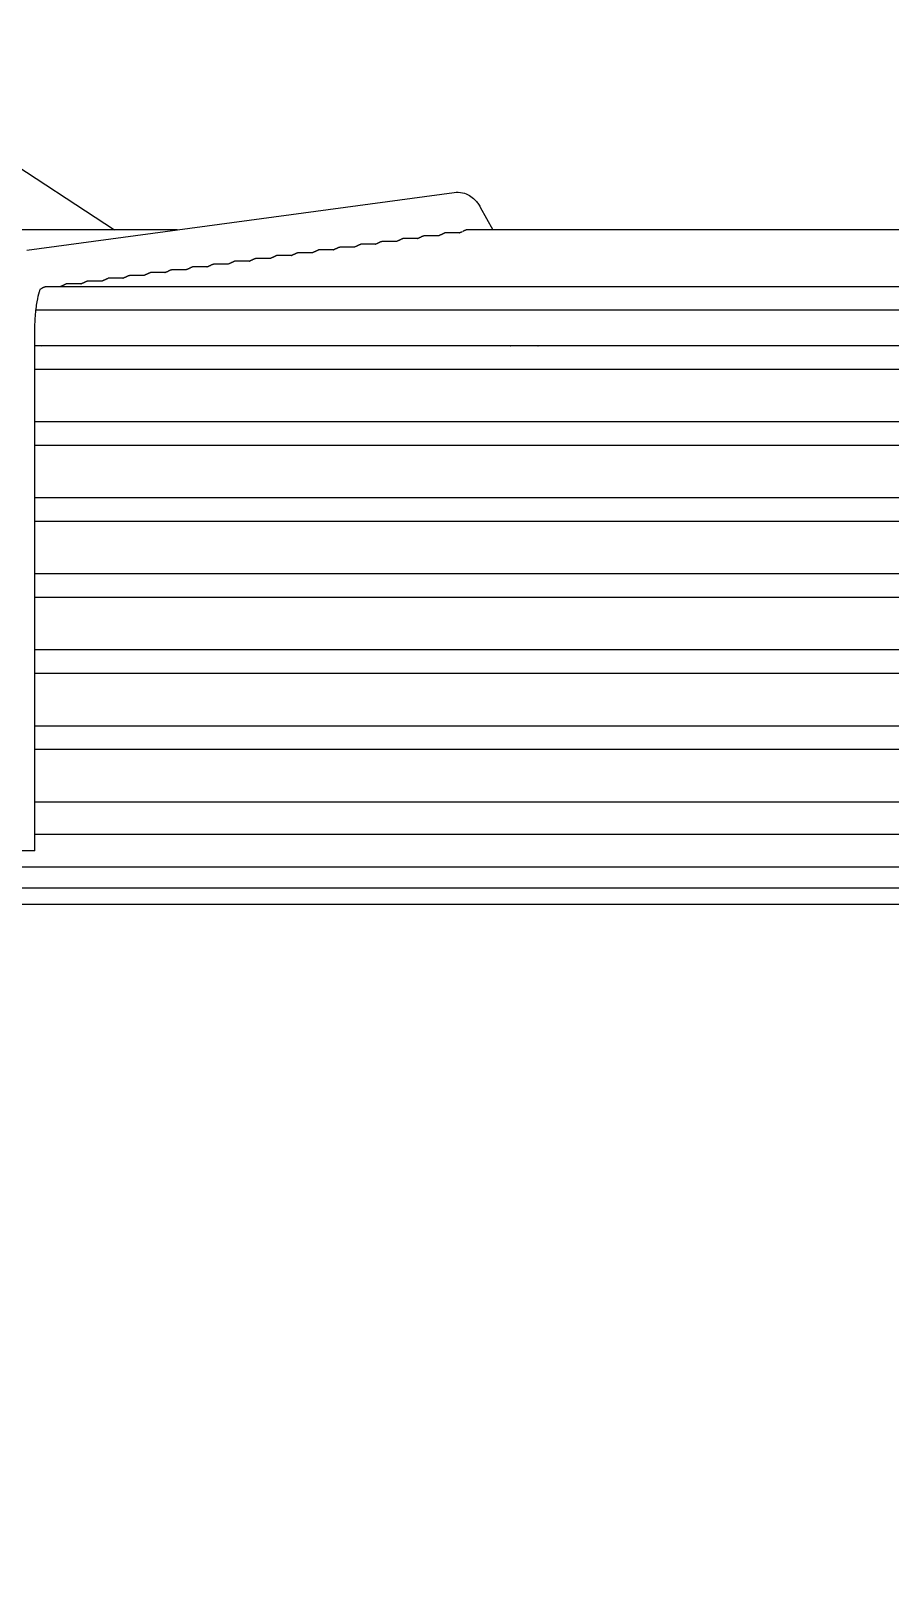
# Model space of a CAD drawing. Header units: millimetres. Extents: x 17046 to 32328, y 18593 to 29476.
# Drawn here: x 17445.99 to 17450.09, y 18980.87 to 18988.22 of the extents above; entities that cross this region are included whole.
import ezdxf

# ---------------------------------------------------------------- set-up
doc = ezdxf.new("R2010")
doc.units = ezdxf.units.MM
doc.header["$LTSCALE"] = 5
doc.layers.add('UNIT', color=6, linetype='Continuous')
doc.styles.add('SUBMITTAL', font='romans.shx', dxfattribs={"width": 0.75})
doc.dimstyles.new('SUBMITTAL', dxfattribs={"dimtxt": 0.09375, "dimasz": 0.09375, "dimexe": 0.03125, "dimexo": 0.0625, "dimgap": 0.0625, "dimtad": 0, "dimdec": 4, "dimzin": 4, "dimdsep": 46, "dimlunit": 4, "dimtxsty": 'SUBMITTAL', "dimcen": 0.09375, "dimclre": 6, "dimadec": 0, "dimazin": 0, "dimtfac": 1, "dimtdec": 0, "dimtofl": 0, "dimtmove": 0, "dimatfit": 3, "dimfxl": 0, "dimfrac": 2, "dimtolj": 1, "dimtzin": 4, "dimarcsym": 0})

msp = doc.modelspace()

# ---------------------------------------------------------------- linework, layer by layer
at = {"layer": 'UNIT'}
for p, q in [((17445.4552, 18987.8889), (17446.3922, 18987.2749)), ((17445.9755, 18987.1783), (17448.0109, 18987.4529)), ((17448.1358, 18987.383), (17448.1958, 18987.2749)), ((17446.6916, 18987.2749), (17445.186, 18987.2749)), ((17447.7351, 18987.2196), (17447.6664, 18987.2196)), ((17447.8353, 18987.2331), (17447.7666, 18987.2331)), ((17447.9355, 18987.2466), (17447.8668, 18987.2466)), ((17448.0354, 18987.2601), (17447.9671, 18987.2601)), ((17452.0715, 18987.2749), (17448.069, 18987.2749)), ((17447.134, 18987.1387), (17447.065, 18987.1387)), ((17447.2342, 18987.1522), (17447.1653, 18987.1522)), ((17447.3344, 18987.1657), (17447.2655, 18987.1657)), ((17447.4346, 18987.1791), (17447.3657, 18987.1791)), ((17447.5348, 18987.1926), (17447.4659, 18987.1926)), ((17447.6349, 18987.2061), (17447.5662, 18987.2061)), ((17446.6331, 18987.0712), (17446.5639, 18987.0712)), ((17446.7333, 18987.0847), (17446.6641, 18987.0847)), ((17446.8335, 18987.0982), (17446.7644, 18987.0982)), ((17446.9337, 18987.1117), (17446.8646, 18987.1117)), ((17447.0338, 18987.1252), (17446.9648, 18987.1252)), ((17454.0777, 18987.0037), (17446.0628, 18987.0037)), ((17446.2324, 18987.0172), (17446.163, 18987.0172)), ((17446.3325, 18987.0307), (17446.2632, 18987.0307)), ((17446.4327, 18987.0442), (17446.3635, 18987.0442)), ((17446.5329, 18987.0577), (17446.4637, 18987.0577)), ((17446.0191, 18986.8935), (17454.1213, 18986.8935)), ((17446.0133, 18984.3163), (17446.0133, 18986.7856)), ((17454.1272, 18986.7218), (17446.0133, 18986.7218)), ((17446.0422, 18986.7232), (17446.0444, 18986.7218)), ((17446.7919, 18986.7232), (17446.7919, 18986.7218)), ((17446.0133, 18986.6115), (17454.1272, 18986.6115)), ((17454.1272, 18986.3596), (17446.0133, 18986.3596)), ((17446.0133, 18986.2493), (17454.1272, 18986.2493)), ((17454.1272, 18985.9974), (17446.0133, 18985.9974)), ((17446.0133, 18985.8871), (17454.1272, 18985.8871)), ((17454.1272, 18985.6352), (17446.0133, 18985.6352)), ((17446.0133, 18985.5249), (17454.1272, 18985.5249)), ((17454.1272, 18985.2729), (17446.0133, 18985.2729)), ((17446.0133, 18985.1627), (17454.1272, 18985.1627)), ((17454.1272, 18984.9107), (17446.0133, 18984.9107)), ((17446.0133, 18984.8005), (17454.1272, 18984.8005)), ((17454.1272, 18984.5485), (17446.0133, 18984.5485)), ((17446.0133, 18984.395), (17454.1272, 18984.395)), ((17446.0133, 18984.3163), (17445.8164, 18984.3163)), ((17445.4443, 18984.2395), (17454.6962, 18984.2395)), ((17433.2002, 18984.1391), (17466.9403, 18984.1391)), ((17466.9403, 18984.0604), (17433.2002, 18984.0604))]:
    msp.add_line(p, q, dxfattribs=at)
for start_param, end_param in [(0.23649, 0.259134), (1.752338, 1.774981)]:
    msp.add_ellipse((17448.3538, 18986.7872), major_axis=(-0.0861, -0.0478), ratio=0.875426, start_param=start_param, end_param=end_param, dxfattribs=at)
for points, knots in [([(17448.0109, 18987.4529), (17448.0242, 18987.4547), (17448.0382, 18987.454), (17448.0639, 18987.4482), (17448.0753, 18987.4432), (17448.0943, 18987.4319), (17448.102, 18987.4256), (17448.1148, 18987.4132), (17448.1199, 18987.407), (17448.1287, 18987.3949), (17448.1324, 18987.389), (17448.1357, 18987.3831), (17448.1357, 18987.383), (17448.1358, 18987.383)], [3.1066861, 3.1066861, 3.1066861, 3.1066861, 3.1999885, 3.1999885, 3.2942363, 3.2942363, 3.388484, 3.388484, 3.4827318, 3.4827318, 3.5769796, 3.5769796, 3.577925, 3.577925, 3.577925, 3.577925]), ([(17447.6349, 18987.2061), (17447.6362, 18987.2066), (17447.6374, 18987.207), (17447.6385, 18987.2075), (17447.6398, 18987.208), (17447.6411, 18987.2085), (17447.6422, 18987.209), (17447.6434, 18987.2095), (17447.6445, 18987.21), (17447.6456, 18987.2105), (17447.6467, 18987.211), (17447.6477, 18987.2115), (17447.6487, 18987.2119), (17447.6497, 18987.2124), (17447.6506, 18987.2128), (17447.6515, 18987.2133), (17447.6524, 18987.2137), (17447.6533, 18987.2141), (17447.6541, 18987.2145), (17447.6549, 18987.2149), (17447.6557, 18987.2153), (17447.6564, 18987.2157), (17447.6571, 18987.216), (17447.6578, 18987.2164), (17447.6585, 18987.2167), (17447.6591, 18987.217), (17447.6597, 18987.2173), (17447.6603, 18987.2175), (17447.6609, 18987.2178), (17447.6614, 18987.218), (17447.6619, 18987.2183), (17447.6624, 18987.2185), (17447.6629, 18987.2187), (17447.6633, 18987.2188), (17447.6638, 18987.219), (17447.6642, 18987.2192), (17447.6645, 18987.2193), (17447.6649, 18987.2194), (17447.6652, 18987.2195), (17447.6655, 18987.2195), (17447.6658, 18987.2196), (17447.6661, 18987.2196), (17447.6663, 18987.2196), (17447.6663, 18987.2196), (17447.6664, 18987.2196), (17447.6664, 18987.2196)], [0.1730327, 0.1730327, 0.1730327, 0.1730327, 0.195122, 0.195122, 0.195122, 0.2195122, 0.2195122, 0.2195122, 0.2439024, 0.2439024, 0.2439024, 0.2682927, 0.2682927, 0.2682927, 0.2926829, 0.2926829, 0.2926829, 0.3170732, 0.3170732, 0.3170732, 0.3414634, 0.3414634, 0.3414634, 0.3658537, 0.3658537, 0.3658537, 0.3902439, 0.3902439, 0.3902439, 0.4146341, 0.4146341, 0.4146341, 0.4390244, 0.4390244, 0.4390244, 0.4634146, 0.4634146, 0.4634146, 0.4878049, 0.4878049, 0.4878049, 0.5121951, 0.5121951, 0.5121951, 0.5157186, 0.5157186, 0.5157186, 0.5157186]), ([(17447.7351, 18987.2196), (17447.7364, 18987.2201), (17447.7376, 18987.2206), (17447.7388, 18987.221), (17447.7401, 18987.2215), (17447.7413, 18987.222), (17447.7425, 18987.2225), (17447.7436, 18987.223), (17447.7448, 18987.2235), (17447.7458, 18987.224), (17447.7469, 18987.2245), (17447.748, 18987.225), (17447.7489, 18987.2254), (17447.7499, 18987.2259), (17447.7509, 18987.2263), (17447.7518, 18987.2268), (17447.7527, 18987.2272), (17447.7535, 18987.2276), (17447.7543, 18987.228), (17447.7551, 18987.2284), (17447.7559, 18987.2288), (17447.7566, 18987.2292), (17447.7573, 18987.2295), (17447.758, 18987.2299), (17447.7587, 18987.2302), (17447.7593, 18987.2305), (17447.76, 18987.2308), (17447.7605, 18987.231), (17447.7611, 18987.2313), (17447.7617, 18987.2315), (17447.7622, 18987.2318), (17447.7627, 18987.232), (17447.7631, 18987.2322), (17447.7636, 18987.2323), (17447.764, 18987.2325), (17447.7644, 18987.2326), (17447.7648, 18987.2328), (17447.7651, 18987.2329), (17447.7655, 18987.233), (17447.7657, 18987.233), (17447.766, 18987.2331), (17447.7663, 18987.2331), (17447.7665, 18987.2331), (17447.7665, 18987.2331), (17447.7666, 18987.2331), (17447.7666, 18987.2331)], [0.17268, 0.17268, 0.17268, 0.17268, 0.195122, 0.195122, 0.195122, 0.2195122, 0.2195122, 0.2195122, 0.2439024, 0.2439024, 0.2439024, 0.2682927, 0.2682927, 0.2682927, 0.2926829, 0.2926829, 0.2926829, 0.3170732, 0.3170732, 0.3170732, 0.3414634, 0.3414634, 0.3414634, 0.3658537, 0.3658537, 0.3658537, 0.3902439, 0.3902439, 0.3902439, 0.4146341, 0.4146341, 0.4146341, 0.4390244, 0.4390244, 0.4390244, 0.4634146, 0.4634146, 0.4634146, 0.4878049, 0.4878049, 0.4878049, 0.5121951, 0.5121951, 0.5121951, 0.515732, 0.515732, 0.515732, 0.515732]), ([(17447.8353, 18987.2331), (17447.8366, 18987.2336), (17447.8378, 18987.2341), (17447.839, 18987.2345), (17447.8403, 18987.235), (17447.8415, 18987.2355), (17447.8427, 18987.236), (17447.8439, 18987.2365), (17447.845, 18987.237), (17447.8461, 18987.2375), (17447.8472, 18987.238), (17447.8482, 18987.2385), (17447.8492, 18987.2389), (17447.8502, 18987.2394), (17447.8511, 18987.2399), (17447.852, 18987.2403), (17447.8529, 18987.2407), (17447.8537, 18987.2411), (17447.8545, 18987.2415), (17447.8554, 18987.2419), (17447.8561, 18987.2423), (17447.8568, 18987.2427), (17447.8576, 18987.243), (17447.8583, 18987.2434), (17447.8589, 18987.2437), (17447.8596, 18987.244), (17447.8602, 18987.2443), (17447.8608, 18987.2445), (17447.8613, 18987.2448), (17447.8619, 18987.245), (17447.8624, 18987.2453), (17447.8629, 18987.2455), (17447.8634, 18987.2457), (17447.8638, 18987.2458), (17447.8642, 18987.246), (17447.8646, 18987.2461), (17447.865, 18987.2463), (17447.8654, 18987.2464), (17447.8657, 18987.2465), (17447.866, 18987.2465), (17447.8663, 18987.2466), (17447.8665, 18987.2466), (17447.8667, 18987.2466), (17447.8668, 18987.2466), (17447.8668, 18987.2466), (17447.8668, 18987.2466)], [0.1723275, 0.1723275, 0.1723275, 0.1723275, 0.195122, 0.195122, 0.195122, 0.2195122, 0.2195122, 0.2195122, 0.2439024, 0.2439024, 0.2439024, 0.2682927, 0.2682927, 0.2682927, 0.2926829, 0.2926829, 0.2926829, 0.3170732, 0.3170732, 0.3170732, 0.3414634, 0.3414634, 0.3414634, 0.3658537, 0.3658537, 0.3658537, 0.3902439, 0.3902439, 0.3902439, 0.4146341, 0.4146341, 0.4146341, 0.4390244, 0.4390244, 0.4390244, 0.4634146, 0.4634146, 0.4634146, 0.4878049, 0.4878049, 0.4878049, 0.5121951, 0.5121951, 0.5121951, 0.5157454, 0.5157454, 0.5157454, 0.5157454]), ([(17447.9355, 18987.2466), (17447.9368, 18987.2471), (17447.938, 18987.2476), (17447.9393, 18987.248), (17447.9405, 18987.2485), (17447.9418, 18987.2491), (17447.9429, 18987.2496), (17447.9441, 18987.2501), (17447.9452, 18987.2505), (17447.9463, 18987.251), (17447.9474, 18987.2515), (17447.9484, 18987.252), (17447.9494, 18987.2524), (17447.9504, 18987.2529), (17447.9513, 18987.2534), (17447.9522, 18987.2538), (17447.9531, 18987.2542), (17447.954, 18987.2546), (17447.9548, 18987.255), (17447.9556, 18987.2554), (17447.9564, 18987.2558), (17447.9571, 18987.2562), (17447.9578, 18987.2565), (17447.9585, 18987.2569), (17447.9591, 18987.2572), (17447.9598, 18987.2575), (17447.9604, 18987.2578), (17447.961, 18987.258), (17447.9616, 18987.2583), (17447.9621, 18987.2585), (17447.9626, 18987.2588), (17447.9631, 18987.259), (17447.9636, 18987.2592), (17447.964, 18987.2593), (17447.9645, 18987.2595), (17447.9649, 18987.2596), (17447.9652, 18987.2598), (17447.9656, 18987.2599), (17447.9659, 18987.26), (17447.9662, 18987.26), (17447.9665, 18987.2601), (17447.9667, 18987.2601), (17447.967, 18987.2601), (17447.967, 18987.2601), (17447.967, 18987.2601), (17447.9671, 18987.2601)], [0.1719755, 0.1719755, 0.1719755, 0.1719755, 0.195122, 0.195122, 0.195122, 0.2195122, 0.2195122, 0.2195122, 0.2439024, 0.2439024, 0.2439024, 0.2682927, 0.2682927, 0.2682927, 0.2926829, 0.2926829, 0.2926829, 0.3170732, 0.3170732, 0.3170732, 0.3414634, 0.3414634, 0.3414634, 0.3658537, 0.3658537, 0.3658537, 0.3902439, 0.3902439, 0.3902439, 0.4146341, 0.4146341, 0.4146341, 0.4390244, 0.4390244, 0.4390244, 0.4634146, 0.4634146, 0.4634146, 0.4878049, 0.4878049, 0.4878049, 0.5121951, 0.5121951, 0.5121951, 0.5157586, 0.5157586, 0.5157586, 0.5157586]), ([(17448.0354, 18987.2601), (17448.0357, 18987.2602), (17448.036, 18987.2603), (17448.0363, 18987.2605), (17448.0378, 18987.261), (17448.0391, 18987.2615), (17448.0404, 18987.262), (17448.0417, 18987.2626), (17448.043, 18987.2631), (17448.0442, 18987.2636), (17448.0454, 18987.2642), (17448.0466, 18987.2647), (17448.0477, 18987.2652)], [0.16559879, 0.16559879, 0.16559879, 0.16559879, 0.17073171, 0.17073171, 0.17073171, 0.19512195, 0.19512195, 0.19512195, 0.2195122, 0.2195122, 0.2195122, 0.24390244, 0.24390244, 0.24390244, 0.24390244]), ([(17448.0508, 18987.2667), (17448.0518, 18987.2672), (17448.0528, 18987.2677), (17448.0537, 18987.2682), (17448.0546, 18987.2686), (17448.0555, 18987.2691), (17448.0563, 18987.2695), (17448.0572, 18987.2699), (17448.058, 18987.2703), (17448.0587, 18987.2707), (17448.0595, 18987.2711), (17448.0602, 18987.2714), (17448.0608, 18987.2717), (17448.0615, 18987.2721), (17448.0621, 18987.2724), (17448.0627, 18987.2727), (17448.0633, 18987.273), (17448.0639, 18987.2732), (17448.0644, 18987.2734), (17448.0649, 18987.2737), (17448.0654, 18987.2739), (17448.0658, 18987.2741), (17448.0663, 18987.2742), (17448.0667, 18987.2744), (17448.0671, 18987.2745), (17448.0674, 18987.2746), (17448.0678, 18987.2747), (17448.0681, 18987.2748), (17448.0684, 18987.2748), (17448.0686, 18987.2749), (17448.0689, 18987.2749), (17448.0689, 18987.2749), (17448.0689, 18987.2749), (17448.069, 18987.2749)], [0.2682927, 0.2682927, 0.2682927, 0.2682927, 0.2926829, 0.2926829, 0.2926829, 0.3170732, 0.3170732, 0.3170732, 0.3414634, 0.3414634, 0.3414634, 0.3658537, 0.3658537, 0.3658537, 0.3902439, 0.3902439, 0.3902439, 0.4146341, 0.4146341, 0.4146341, 0.4390244, 0.4390244, 0.4390244, 0.4634146, 0.4634146, 0.4634146, 0.4878049, 0.4878049, 0.4878049, 0.5121951, 0.5121951, 0.5121951, 0.5152045, 0.5152045, 0.5152045, 0.5152045]), ([(17447.0338, 18987.1252), (17447.035, 18987.1256), (17447.036, 18987.126), (17447.0371, 18987.1264), (17447.0384, 18987.1269), (17447.0396, 18987.1274), (17447.0408, 18987.1279), (17447.042, 18987.1284), (17447.0431, 18987.1289), (17447.0442, 18987.1294), (17447.0453, 18987.1299), (17447.0463, 18987.1304), (17447.0473, 18987.1309), (17447.0483, 18987.1313), (17447.0492, 18987.1318), (17447.0501, 18987.1322), (17447.051, 18987.1327), (17447.0519, 18987.1331), (17447.0527, 18987.1335), (17447.0535, 18987.1339), (17447.0543, 18987.1343), (17447.055, 18987.1346), (17447.0557, 18987.135), (17447.0564, 18987.1353), (17447.0571, 18987.1357), (17447.0577, 18987.136), (17447.0584, 18987.1363), (17447.0589, 18987.1365), (17447.0595, 18987.1368), (17447.0601, 18987.1371), (17447.0606, 18987.1373), (17447.0611, 18987.1375), (17447.0615, 18987.1377), (17447.062, 18987.1379), (17447.0624, 18987.138), (17447.0628, 18987.1382), (17447.0632, 18987.1383), (17447.0635, 18987.1384), (17447.0639, 18987.1385), (17447.0642, 18987.1386), (17447.0645, 18987.1386), (17447.0647, 18987.1387), (17447.0649, 18987.1387), (17447.065, 18987.1387), (17447.065, 18987.1387), (17447.065, 18987.1387)], [0.1751457, 0.1751457, 0.1751457, 0.1751457, 0.195122, 0.195122, 0.195122, 0.2195122, 0.2195122, 0.2195122, 0.2439024, 0.2439024, 0.2439024, 0.2682927, 0.2682927, 0.2682927, 0.2926829, 0.2926829, 0.2926829, 0.3170732, 0.3170732, 0.3170732, 0.3414634, 0.3414634, 0.3414634, 0.3658537, 0.3658537, 0.3658537, 0.3902439, 0.3902439, 0.3902439, 0.4146341, 0.4146341, 0.4146341, 0.4390244, 0.4390244, 0.4390244, 0.4634146, 0.4634146, 0.4634146, 0.4878049, 0.4878049, 0.4878049, 0.5121951, 0.5121951, 0.5121951, 0.5156368, 0.5156368, 0.5156368, 0.5156368]), ([(17447.134, 18987.1387), (17447.1352, 18987.1391), (17447.1363, 18987.1395), (17447.1373, 18987.1399), (17447.1386, 18987.1404), (17447.1399, 18987.1409), (17447.141, 18987.1415), (17447.1422, 18987.142), (17447.1433, 18987.1425), (17447.1444, 18987.1429), (17447.1455, 18987.1434), (17447.1465, 18987.1439), (17447.1475, 18987.1444), (17447.1485, 18987.1449), (17447.1495, 18987.1453), (17447.1504, 18987.1457), (17447.1513, 18987.1462), (17447.1521, 18987.1466), (17447.1529, 18987.147), (17447.1537, 18987.1474), (17447.1545, 18987.1478), (17447.1552, 18987.1481), (17447.156, 18987.1485), (17447.1567, 18987.1488), (17447.1573, 18987.1492), (17447.158, 18987.1495), (17447.1586, 18987.1498), (17447.1592, 18987.15), (17447.1597, 18987.1503), (17447.1603, 18987.1506), (17447.1608, 18987.1508), (17447.1613, 18987.151), (17447.1618, 18987.1512), (17447.1622, 18987.1514), (17447.1626, 18987.1515), (17447.163, 18987.1517), (17447.1634, 18987.1518), (17447.1638, 18987.1519), (17447.1641, 18987.152), (17447.1644, 18987.1521), (17447.1647, 18987.1521), (17447.1649, 18987.1521), (17447.1652, 18987.1522), (17447.1652, 18987.1522), (17447.1652, 18987.1522), (17447.1653, 18987.1522)], [0.1747945, 0.1747945, 0.1747945, 0.1747945, 0.195122, 0.195122, 0.195122, 0.2195122, 0.2195122, 0.2195122, 0.2439024, 0.2439024, 0.2439024, 0.2682927, 0.2682927, 0.2682927, 0.2926829, 0.2926829, 0.2926829, 0.3170732, 0.3170732, 0.3170732, 0.3414634, 0.3414634, 0.3414634, 0.3658537, 0.3658537, 0.3658537, 0.3902439, 0.3902439, 0.3902439, 0.4146341, 0.4146341, 0.4146341, 0.4390244, 0.4390244, 0.4390244, 0.4634146, 0.4634146, 0.4634146, 0.4878049, 0.4878049, 0.4878049, 0.5121951, 0.5121951, 0.5121951, 0.5156505, 0.5156505, 0.5156505, 0.5156505]), ([(17447.2342, 18987.1522), (17447.2354, 18987.1526), (17447.2365, 18987.153), (17447.2376, 18987.1534), (17447.2389, 18987.154), (17447.2401, 18987.1545), (17447.2413, 18987.155), (17447.2425, 18987.1555), (17447.2436, 18987.156), (17447.2447, 18987.1565), (17447.2457, 18987.1569), (17447.2468, 18987.1574), (17447.2478, 18987.1579), (17447.2488, 18987.1584), (17447.2497, 18987.1588), (17447.2506, 18987.1593), (17447.2515, 18987.1597), (17447.2523, 18987.1601), (17447.2532, 18987.1605), (17447.254, 18987.1609), (17447.2547, 18987.1613), (17447.2555, 18987.1616), (17447.2562, 18987.162), (17447.2569, 18987.1623), (17447.2575, 18987.1627), (17447.2582, 18987.163), (17447.2588, 18987.1633), (17447.2594, 18987.1635), (17447.26, 18987.1638), (17447.2605, 18987.1641), (17447.261, 18987.1643), (17447.2615, 18987.1645), (17447.262, 18987.1647), (17447.2624, 18987.1649), (17447.2629, 18987.165), (17447.2633, 18987.1652), (17447.2636, 18987.1653), (17447.264, 18987.1654), (17447.2643, 18987.1655), (17447.2646, 18987.1655), (17447.2649, 18987.1656), (17447.2652, 18987.1656), (17447.2654, 18987.1657), (17447.2654, 18987.1657), (17447.2655, 18987.1657), (17447.2655, 18987.1657)], [0.1744428, 0.1744428, 0.1744428, 0.1744428, 0.195122, 0.195122, 0.195122, 0.2195122, 0.2195122, 0.2195122, 0.2439024, 0.2439024, 0.2439024, 0.2682927, 0.2682927, 0.2682927, 0.2926829, 0.2926829, 0.2926829, 0.3170732, 0.3170732, 0.3170732, 0.3414634, 0.3414634, 0.3414634, 0.3658537, 0.3658537, 0.3658537, 0.3902439, 0.3902439, 0.3902439, 0.4146341, 0.4146341, 0.4146341, 0.4390244, 0.4390244, 0.4390244, 0.4634146, 0.4634146, 0.4634146, 0.4878049, 0.4878049, 0.4878049, 0.5121951, 0.5121951, 0.5121951, 0.5156642, 0.5156642, 0.5156642, 0.5156642]), ([(17447.3344, 18987.1657), (17447.3356, 18987.1661), (17447.3367, 18987.1665), (17447.3378, 18987.167), (17447.3391, 18987.1675), (17447.3403, 18987.168), (17447.3415, 18987.1685), (17447.3427, 18987.169), (17447.3438, 18987.1695), (17447.3449, 18987.17), (17447.346, 18987.1705), (17447.347, 18987.1709), (17447.348, 18987.1714), (17447.349, 18987.1719), (17447.3499, 18987.1723), (17447.3508, 18987.1728), (17447.3517, 18987.1732), (17447.3526, 18987.1736), (17447.3534, 18987.174), (17447.3542, 18987.1744), (17447.355, 18987.1748), (17447.3557, 18987.1752), (17447.3564, 18987.1755), (17447.3571, 18987.1758), (17447.3578, 18987.1762), (17447.3584, 18987.1765), (17447.359, 18987.1768), (17447.3596, 18987.177), (17447.3602, 18987.1773), (17447.3607, 18987.1776), (17447.3612, 18987.1778), (17447.3618, 18987.178), (17447.3622, 18987.1782), (17447.3627, 18987.1784), (17447.3631, 18987.1785), (17447.3635, 18987.1787), (17447.3639, 18987.1788), (17447.3642, 18987.1789), (17447.3646, 18987.179), (17447.3648, 18987.179), (17447.3651, 18987.1791), (17447.3654, 18987.1791), (17447.3656, 18987.1791), (17447.3657, 18987.1791), (17447.3657, 18987.1791), (17447.3657, 18987.1791)], [0.1740907, 0.1740907, 0.1740907, 0.1740907, 0.195122, 0.195122, 0.195122, 0.2195122, 0.2195122, 0.2195122, 0.2439024, 0.2439024, 0.2439024, 0.2682927, 0.2682927, 0.2682927, 0.2926829, 0.2926829, 0.2926829, 0.3170732, 0.3170732, 0.3170732, 0.3414634, 0.3414634, 0.3414634, 0.3658537, 0.3658537, 0.3658537, 0.3902439, 0.3902439, 0.3902439, 0.4146341, 0.4146341, 0.4146341, 0.4390244, 0.4390244, 0.4390244, 0.4634146, 0.4634146, 0.4634146, 0.4878049, 0.4878049, 0.4878049, 0.5121951, 0.5121951, 0.5121951, 0.5156779, 0.5156779, 0.5156779, 0.5156779]), ([(17447.4346, 18987.1791), (17447.4358, 18987.1796), (17447.4369, 18987.18), (17447.4381, 18987.1805), (17447.4393, 18987.181), (17447.4406, 18987.1815), (17447.4418, 18987.182), (17447.4429, 18987.1825), (17447.4441, 18987.183), (17447.4451, 18987.1835), (17447.4462, 18987.184), (17447.4473, 18987.1844), (17447.4482, 18987.1849), (17447.4492, 18987.1854), (17447.4502, 18987.1858), (17447.4511, 18987.1863), (17447.452, 18987.1867), (17447.4528, 18987.1871), (17447.4536, 18987.1875), (17447.4544, 18987.1879), (17447.4552, 18987.1883), (17447.4559, 18987.1887), (17447.4567, 18987.189), (17447.4573, 18987.1893), (17447.458, 18987.1897), (17447.4587, 18987.19), (17447.4593, 18987.1903), (17447.4598, 18987.1905), (17447.4604, 18987.1908), (17447.461, 18987.1911), (17447.4615, 18987.1913), (17447.462, 18987.1915), (17447.4625, 18987.1917), (17447.4629, 18987.1919), (17447.4633, 18987.192), (17447.4637, 18987.1922), (17447.4641, 18987.1923), (17447.4644, 18987.1924), (17447.4648, 18987.1925), (17447.4651, 18987.1925), (17447.4654, 18987.1926), (17447.4656, 18987.1926), (17447.4658, 18987.1926), (17447.4659, 18987.1926), (17447.4659, 18987.1926), (17447.4659, 18987.1926)], [0.1737382, 0.1737382, 0.1737382, 0.1737382, 0.195122, 0.195122, 0.195122, 0.2195122, 0.2195122, 0.2195122, 0.2439024, 0.2439024, 0.2439024, 0.2682927, 0.2682927, 0.2682927, 0.2926829, 0.2926829, 0.2926829, 0.3170732, 0.3170732, 0.3170732, 0.3414634, 0.3414634, 0.3414634, 0.3658537, 0.3658537, 0.3658537, 0.3902439, 0.3902439, 0.3902439, 0.4146341, 0.4146341, 0.4146341, 0.4390244, 0.4390244, 0.4390244, 0.4634146, 0.4634146, 0.4634146, 0.4878049, 0.4878049, 0.4878049, 0.5121951, 0.5121951, 0.5121951, 0.5156915, 0.5156915, 0.5156915, 0.5156915]), ([(17447.5348, 18987.1926), (17447.536, 18987.1931), (17447.5372, 18987.1935), (17447.5383, 18987.194), (17447.5396, 18987.1945), (17447.5408, 18987.195), (17447.542, 18987.1955), (17447.5432, 18987.196), (17447.5443, 18987.1965), (17447.5454, 18987.197), (17447.5465, 18987.1975), (17447.5475, 18987.198), (17447.5485, 18987.1984), (17447.5495, 18987.1989), (17447.5504, 18987.1993), (17447.5513, 18987.1998), (17447.5522, 18987.2002), (17447.553, 18987.2006), (17447.5538, 18987.201), (17447.5547, 18987.2014), (17447.5554, 18987.2018), (17447.5562, 18987.2022), (17447.5569, 18987.2025), (17447.5576, 18987.2028), (17447.5582, 18987.2032), (17447.5589, 18987.2035), (17447.5595, 18987.2038), (17447.5601, 18987.204), (17447.5607, 18987.2043), (17447.5612, 18987.2045), (17447.5617, 18987.2048), (17447.5622, 18987.205), (17447.5627, 18987.2052), (17447.5631, 18987.2053), (17447.5635, 18987.2055), (17447.5639, 18987.2057), (17447.5643, 18987.2058), (17447.5647, 18987.2059), (17447.565, 18987.206), (17447.5653, 18987.206), (17447.5656, 18987.2061), (17447.5658, 18987.2061), (17447.5661, 18987.2061), (17447.5661, 18987.2061), (17447.5661, 18987.2061), (17447.5662, 18987.2061)], [0.1733855, 0.1733855, 0.1733855, 0.1733855, 0.195122, 0.195122, 0.195122, 0.2195122, 0.2195122, 0.2195122, 0.2439024, 0.2439024, 0.2439024, 0.2682927, 0.2682927, 0.2682927, 0.2926829, 0.2926829, 0.2926829, 0.3170732, 0.3170732, 0.3170732, 0.3414634, 0.3414634, 0.3414634, 0.3658537, 0.3658537, 0.3658537, 0.3902439, 0.3902439, 0.3902439, 0.4146341, 0.4146341, 0.4146341, 0.4390244, 0.4390244, 0.4390244, 0.4634146, 0.4634146, 0.4634146, 0.4878049, 0.4878049, 0.4878049, 0.5121951, 0.5121951, 0.5121951, 0.5157051, 0.5157051, 0.5157051, 0.5157051]), ([(17446.5329, 18987.0577), (17446.5339, 18987.0581), (17446.5349, 18987.0585), (17446.5359, 18987.0588), (17446.5372, 18987.0594), (17446.5384, 18987.0599), (17446.5396, 18987.0604), (17446.5408, 18987.0609), (17446.5419, 18987.0614), (17446.543, 18987.0619), (17446.5441, 18987.0624), (17446.5451, 18987.0629), (17446.5461, 18987.0633), (17446.5471, 18987.0638), (17446.5481, 18987.0643), (17446.549, 18987.0647), (17446.5499, 18987.0652), (17446.5507, 18987.0656), (17446.5515, 18987.066), (17446.5523, 18987.0664), (17446.5531, 18987.0668), (17446.5538, 18987.0671), (17446.5546, 18987.0675), (17446.5553, 18987.0678), (17446.5559, 18987.0682), (17446.5566, 18987.0685), (17446.5572, 18987.0688), (17446.5578, 18987.069), (17446.5584, 18987.0693), (17446.5589, 18987.0696), (17446.5594, 18987.0698), (17446.5599, 18987.07), (17446.5604, 18987.0702), (17446.5608, 18987.0704), (17446.5613, 18987.0706), (17446.5617, 18987.0707), (17446.5621, 18987.0708), (17446.5624, 18987.0709), (17446.5628, 18987.071), (17446.563, 18987.0711), (17446.5633, 18987.0711), (17446.5636, 18987.0712), (17446.5638, 18987.0712), (17446.5639, 18987.0712), (17446.5639, 18987.0712), (17446.5639, 18987.0712)], [0.1768915, 0.1768915, 0.1768915, 0.1768915, 0.195122, 0.195122, 0.195122, 0.2195122, 0.2195122, 0.2195122, 0.2439024, 0.2439024, 0.2439024, 0.2682927, 0.2682927, 0.2682927, 0.2926829, 0.2926829, 0.2926829, 0.3170732, 0.3170732, 0.3170732, 0.3414634, 0.3414634, 0.3414634, 0.3658537, 0.3658537, 0.3658537, 0.3902439, 0.3902439, 0.3902439, 0.4146341, 0.4146341, 0.4146341, 0.4390244, 0.4390244, 0.4390244, 0.4634146, 0.4634146, 0.4634146, 0.4878049, 0.4878049, 0.4878049, 0.5121951, 0.5121951, 0.5121951, 0.515568, 0.515568, 0.515568, 0.515568]), ([(17446.6331, 18987.0712), (17446.6341, 18987.0716), (17446.6352, 18987.072), (17446.6361, 18987.0724), (17446.6374, 18987.0729), (17446.6387, 18987.0734), (17446.6398, 18987.0739), (17446.641, 18987.0744), (17446.6422, 18987.0749), (17446.6432, 18987.0754), (17446.6443, 18987.0759), (17446.6454, 18987.0764), (17446.6464, 18987.0768), (17446.6473, 18987.0773), (17446.6483, 18987.0778), (17446.6492, 18987.0782), (17446.6501, 18987.0787), (17446.6509, 18987.0791), (17446.6518, 18987.0795), (17446.6526, 18987.0799), (17446.6533, 18987.0803), (17446.6541, 18987.0806), (17446.6548, 18987.081), (17446.6555, 18987.0813), (17446.6562, 18987.0817), (17446.6568, 18987.082), (17446.6574, 18987.0823), (17446.658, 18987.0825), (17446.6586, 18987.0828), (17446.6591, 18987.0831), (17446.6597, 18987.0833), (17446.6602, 18987.0835), (17446.6606, 18987.0837), (17446.6611, 18987.0839), (17446.6615, 18987.084), (17446.6619, 18987.0842), (17446.6623, 18987.0843), (17446.6626, 18987.0844), (17446.663, 18987.0845), (17446.6633, 18987.0846), (17446.6636, 18987.0846), (17446.6638, 18987.0847), (17446.6641, 18987.0847), (17446.6641, 18987.0847), (17446.6641, 18987.0847), (17446.6641, 18987.0847)], [0.1765439, 0.1765439, 0.1765439, 0.1765439, 0.195122, 0.195122, 0.195122, 0.2195122, 0.2195122, 0.2195122, 0.2439024, 0.2439024, 0.2439024, 0.2682927, 0.2682927, 0.2682927, 0.2926829, 0.2926829, 0.2926829, 0.3170732, 0.3170732, 0.3170732, 0.3414634, 0.3414634, 0.3414634, 0.3658537, 0.3658537, 0.3658537, 0.3902439, 0.3902439, 0.3902439, 0.4146341, 0.4146341, 0.4146341, 0.4390244, 0.4390244, 0.4390244, 0.4634146, 0.4634146, 0.4634146, 0.4878049, 0.4878049, 0.4878049, 0.5121951, 0.5121951, 0.5121951, 0.5155818, 0.5155818, 0.5155818, 0.5155818]), ([(17446.7333, 18987.0847), (17446.7343, 18987.0851), (17446.7354, 18987.0855), (17446.7364, 18987.0859), (17446.7377, 18987.0864), (17446.7389, 18987.0869), (17446.7401, 18987.0874), (17446.7413, 18987.0879), (17446.7424, 18987.0884), (17446.7435, 18987.0889), (17446.7446, 18987.0894), (17446.7456, 18987.0899), (17446.7466, 18987.0904), (17446.7476, 18987.0908), (17446.7485, 18987.0913), (17446.7494, 18987.0917), (17446.7503, 18987.0922), (17446.7512, 18987.0926), (17446.752, 18987.093), (17446.7528, 18987.0934), (17446.7536, 18987.0938), (17446.7543, 18987.0941), (17446.755, 18987.0945), (17446.7557, 18987.0948), (17446.7564, 18987.0952), (17446.7571, 18987.0955), (17446.7577, 18987.0958), (17446.7582, 18987.096), (17446.7588, 18987.0963), (17446.7594, 18987.0966), (17446.7599, 18987.0968), (17446.7604, 18987.097), (17446.7609, 18987.0972), (17446.7613, 18987.0974), (17446.7617, 18987.0975), (17446.7621, 18987.0977), (17446.7625, 18987.0978), (17446.7629, 18987.0979), (17446.7632, 18987.098), (17446.7635, 18987.0981), (17446.7638, 18987.0981), (17446.7641, 18987.0982), (17446.7643, 18987.0982), (17446.7643, 18987.0982), (17446.7643, 18987.0982), (17446.7644, 18987.0982)], [0.1761954, 0.1761954, 0.1761954, 0.1761954, 0.195122, 0.195122, 0.195122, 0.2195122, 0.2195122, 0.2195122, 0.2439024, 0.2439024, 0.2439024, 0.2682927, 0.2682927, 0.2682927, 0.2926829, 0.2926829, 0.2926829, 0.3170732, 0.3170732, 0.3170732, 0.3414634, 0.3414634, 0.3414634, 0.3658537, 0.3658537, 0.3658537, 0.3902439, 0.3902439, 0.3902439, 0.4146341, 0.4146341, 0.4146341, 0.4390244, 0.4390244, 0.4390244, 0.4634146, 0.4634146, 0.4634146, 0.4878049, 0.4878049, 0.4878049, 0.5121951, 0.5121951, 0.5121951, 0.5155955, 0.5155955, 0.5155955, 0.5155955]), ([(17446.8335, 18987.0982), (17446.8345, 18987.0986), (17446.8356, 18987.099), (17446.8366, 18987.0994), (17446.8379, 18987.0999), (17446.8391, 18987.1004), (17446.8403, 18987.1009), (17446.8415, 18987.1014), (17446.8426, 18987.1019), (17446.8437, 18987.1024), (17446.8448, 18987.1029), (17446.8458, 18987.1034), (17446.8468, 18987.1039), (17446.8478, 18987.1043), (17446.8488, 18987.1048), (17446.8497, 18987.1052), (17446.8506, 18987.1057), (17446.8514, 18987.1061), (17446.8522, 18987.1065), (17446.853, 18987.1069), (17446.8538, 18987.1073), (17446.8545, 18987.1076), (17446.8553, 18987.108), (17446.856, 18987.1083), (17446.8566, 18987.1087), (17446.8573, 18987.109), (17446.8579, 18987.1093), (17446.8585, 18987.1095), (17446.8591, 18987.1098), (17446.8596, 18987.1101), (17446.8601, 18987.1103), (17446.8606, 18987.1105), (17446.8611, 18987.1107), (17446.8615, 18987.1109), (17446.862, 18987.111), (17446.8624, 18987.1112), (17446.8627, 18987.1113), (17446.8631, 18987.1114), (17446.8634, 18987.1115), (17446.8637, 18987.1116), (17446.864, 18987.1116), (17446.8643, 18987.1117), (17446.8645, 18987.1117), (17446.8645, 18987.1117), (17446.8646, 18987.1117), (17446.8646, 18987.1117)], [0.1758462, 0.1758462, 0.1758462, 0.1758462, 0.195122, 0.195122, 0.195122, 0.2195122, 0.2195122, 0.2195122, 0.2439024, 0.2439024, 0.2439024, 0.2682927, 0.2682927, 0.2682927, 0.2926829, 0.2926829, 0.2926829, 0.3170732, 0.3170732, 0.3170732, 0.3414634, 0.3414634, 0.3414634, 0.3658537, 0.3658537, 0.3658537, 0.3902439, 0.3902439, 0.3902439, 0.4146341, 0.4146341, 0.4146341, 0.4390244, 0.4390244, 0.4390244, 0.4634146, 0.4634146, 0.4634146, 0.4878049, 0.4878049, 0.4878049, 0.5121951, 0.5121951, 0.5121951, 0.5156093, 0.5156093, 0.5156093, 0.5156093]), ([(17446.9337, 18987.1117), (17446.9348, 18987.1121), (17446.9358, 18987.1125), (17446.9369, 18987.1129), (17446.9381, 18987.1134), (17446.9394, 18987.1139), (17446.9406, 18987.1144), (17446.9417, 18987.1149), (17446.9429, 18987.1154), (17446.944, 18987.1159), (17446.945, 18987.1164), (17446.9461, 18987.1169), (17446.9471, 18987.1174), (17446.9481, 18987.1178), (17446.949, 18987.1183), (17446.9499, 18987.1187), (17446.9508, 18987.1192), (17446.9516, 18987.1196), (17446.9525, 18987.12), (17446.9533, 18987.1204), (17446.954, 18987.1208), (17446.9548, 18987.1211), (17446.9555, 18987.1215), (17446.9562, 18987.1218), (17446.9569, 18987.1222), (17446.9575, 18987.1225), (17446.9581, 18987.1228), (17446.9587, 18987.123), (17446.9593, 18987.1233), (17446.9598, 18987.1236), (17446.9603, 18987.1238), (17446.9608, 18987.124), (17446.9613, 18987.1242), (17446.9618, 18987.1244), (17446.9622, 18987.1245), (17446.9626, 18987.1247), (17446.963, 18987.1248), (17446.9633, 18987.1249), (17446.9637, 18987.125), (17446.9639, 18987.1251), (17446.9642, 18987.1251), (17446.9645, 18987.1252), (17446.9647, 18987.1252), (17446.9648, 18987.1252), (17446.9648, 18987.1252), (17446.9648, 18987.1252)], [0.1754963, 0.1754963, 0.1754963, 0.1754963, 0.195122, 0.195122, 0.195122, 0.2195122, 0.2195122, 0.2195122, 0.2439024, 0.2439024, 0.2439024, 0.2682927, 0.2682927, 0.2682927, 0.2926829, 0.2926829, 0.2926829, 0.3170732, 0.3170732, 0.3170732, 0.3414634, 0.3414634, 0.3414634, 0.3658537, 0.3658537, 0.3658537, 0.3902439, 0.3902439, 0.3902439, 0.4146341, 0.4146341, 0.4146341, 0.4390244, 0.4390244, 0.4390244, 0.4634146, 0.4634146, 0.4634146, 0.4878049, 0.4878049, 0.4878049, 0.5121951, 0.5121951, 0.5121951, 0.5156231, 0.5156231, 0.5156231, 0.5156231]), ([(17446.0133, 18986.7856), (17446.0133, 18986.8121), (17446.0143, 18986.8385), (17446.0182, 18986.8881), (17446.021, 18986.9112), (17446.0278, 18986.9506), (17446.0316, 18986.9672), (17446.0369, 18986.9852), (17446.0384, 18986.9897), (17446.0398, 18986.9934)], [1.5707963, 1.5707963, 1.5707963, 1.5707963, 1.8648194, 1.8648194, 2.1537199, 2.1537199, 2.4236626, 2.4236626, 2.5311599, 2.5311599, 2.5311599, 2.5311599]), ([(17446.0398, 18986.9934), (17446.0405, 18986.9937), (17446.0412, 18986.994), (17446.0418, 18986.9943), (17446.0429, 18986.9948), (17446.044, 18986.9953), (17446.0449, 18986.9958), (17446.0459, 18986.9963), (17446.0469, 18986.9967), (17446.0478, 18986.9972), (17446.0487, 18986.9976), (17446.0495, 18986.9981), (17446.0504, 18986.9985), (17446.0512, 18986.9989), (17446.052, 18986.9993), (17446.0527, 18986.9996), (17446.0534, 18987), (17446.0541, 18987.0003), (17446.0548, 18987.0007), (17446.0554, 18987.001), (17446.0561, 18987.0013), (17446.0566, 18987.0016), (17446.0572, 18987.0018), (17446.0578, 18987.0021), (17446.0583, 18987.0023), (17446.0588, 18987.0025), (17446.0593, 18987.0027), (17446.0597, 18987.0029), (17446.0602, 18987.0031), (17446.0606, 18987.0032), (17446.0609, 18987.0033), (17446.0613, 18987.0034), (17446.0616, 18987.0035), (17446.0619, 18987.0036), (17446.0622, 18987.0037), (17446.0625, 18987.0037), (17446.0627, 18987.0037), (17446.0627, 18987.0037), (17446.0628, 18987.0037), (17446.0628, 18987.0037)], [0.2291588, 0.2291588, 0.2291588, 0.2291588, 0.2439024, 0.2439024, 0.2439024, 0.2682927, 0.2682927, 0.2682927, 0.2926829, 0.2926829, 0.2926829, 0.3170732, 0.3170732, 0.3170732, 0.3414634, 0.3414634, 0.3414634, 0.3658537, 0.3658537, 0.3658537, 0.3902439, 0.3902439, 0.3902439, 0.4146341, 0.4146341, 0.4146341, 0.4390244, 0.4390244, 0.4390244, 0.4634146, 0.4634146, 0.4634146, 0.4878049, 0.4878049, 0.4878049, 0.5121951, 0.5121951, 0.5121951, 0.5154991, 0.5154991, 0.5154991, 0.5154991]), ([(17446.1322, 18987.0037), (17446.1331, 18987.0041), (17446.134, 18987.0044), (17446.1349, 18987.0048), (17446.1362, 18987.0053), (17446.1375, 18987.0058), (17446.1386, 18987.0063), (17446.1398, 18987.0068), (17446.141, 18987.0073), (17446.1421, 18987.0078), (17446.1431, 18987.0083), (17446.1442, 18987.0088), (17446.1452, 18987.0093), (17446.1462, 18987.0098), (17446.1471, 18987.0102), (17446.148, 18987.0107), (17446.1489, 18987.0111), (17446.1498, 18987.0116), (17446.1506, 18987.012), (17446.1514, 18987.0124), (17446.1522, 18987.0128), (17446.1529, 18987.0131), (17446.1537, 18987.0135), (17446.1544, 18987.0138), (17446.155, 18987.0142), (17446.1557, 18987.0145), (17446.1563, 18987.0148), (17446.1569, 18987.0151), (17446.1575, 18987.0153), (17446.158, 18987.0156), (17446.1585, 18987.0158), (17446.159, 18987.016), (17446.1595, 18987.0162), (17446.1599, 18987.0164), (17446.1604, 18987.0166), (17446.1608, 18987.0167), (17446.1612, 18987.0168), (17446.1615, 18987.0169), (17446.1619, 18987.017), (17446.1622, 18987.0171), (17446.1624, 18987.0172), (17446.1627, 18987.0172), (17446.1629, 18987.0172), (17446.163, 18987.0172), (17446.163, 18987.0172), (17446.163, 18987.0172)], [0.1782737, 0.1782737, 0.1782737, 0.1782737, 0.195122, 0.195122, 0.195122, 0.2195122, 0.2195122, 0.2195122, 0.2439024, 0.2439024, 0.2439024, 0.2682927, 0.2682927, 0.2682927, 0.2926829, 0.2926829, 0.2926829, 0.3170732, 0.3170732, 0.3170732, 0.3414634, 0.3414634, 0.3414634, 0.3658537, 0.3658537, 0.3658537, 0.3902439, 0.3902439, 0.3902439, 0.4146341, 0.4146341, 0.4146341, 0.4390244, 0.4390244, 0.4390244, 0.4634146, 0.4634146, 0.4634146, 0.4878049, 0.4878049, 0.4878049, 0.5121951, 0.5121951, 0.5121951, 0.5155129, 0.5155129, 0.5155129, 0.5155129]), ([(17446.2324, 18987.0172), (17446.2333, 18987.0176), (17446.2343, 18987.0179), (17446.2352, 18987.0183), (17446.2365, 18987.0188), (17446.2377, 18987.0193), (17446.2389, 18987.0198), (17446.2401, 18987.0204), (17446.2412, 18987.0209), (17446.2423, 18987.0214), (17446.2434, 18987.0219), (17446.2444, 18987.0223), (17446.2454, 18987.0228), (17446.2464, 18987.0233), (17446.2474, 18987.0237), (17446.2483, 18987.0242), (17446.2492, 18987.0246), (17446.25, 18987.0251), (17446.2508, 18987.0255), (17446.2516, 18987.0259), (17446.2524, 18987.0263), (17446.2532, 18987.0266), (17446.2539, 18987.027), (17446.2546, 18987.0273), (17446.2552, 18987.0277), (17446.2559, 18987.028), (17446.2565, 18987.0283), (17446.2571, 18987.0286), (17446.2577, 18987.0288), (17446.2582, 18987.0291), (17446.2587, 18987.0293), (17446.2593, 18987.0295), (17446.2597, 18987.0297), (17446.2602, 18987.0299), (17446.2606, 18987.0301), (17446.261, 18987.0302), (17446.2614, 18987.0303), (17446.2617, 18987.0304), (17446.2621, 18987.0305), (17446.2624, 18987.0306), (17446.2627, 18987.0307), (17446.2629, 18987.0307), (17446.2632, 18987.0307), (17446.2632, 18987.0307), (17446.2632, 18987.0307), (17446.2632, 18987.0307)], [0.1779295, 0.1779295, 0.1779295, 0.1779295, 0.195122, 0.195122, 0.195122, 0.2195122, 0.2195122, 0.2195122, 0.2439024, 0.2439024, 0.2439024, 0.2682927, 0.2682927, 0.2682927, 0.2926829, 0.2926829, 0.2926829, 0.3170732, 0.3170732, 0.3170732, 0.3414634, 0.3414634, 0.3414634, 0.3658537, 0.3658537, 0.3658537, 0.3902439, 0.3902439, 0.3902439, 0.4146341, 0.4146341, 0.4146341, 0.4390244, 0.4390244, 0.4390244, 0.4634146, 0.4634146, 0.4634146, 0.4878049, 0.4878049, 0.4878049, 0.5121951, 0.5121951, 0.5121951, 0.5155267, 0.5155267, 0.5155267, 0.5155267]), ([(17446.3325, 18987.0307), (17446.3335, 18987.0311), (17446.3345, 18987.0314), (17446.3354, 18987.0318), (17446.3367, 18987.0323), (17446.3379, 18987.0328), (17446.3391, 18987.0334), (17446.3403, 18987.0339), (17446.3414, 18987.0344), (17446.3425, 18987.0349), (17446.3436, 18987.0354), (17446.3447, 18987.0359), (17446.3457, 18987.0363), (17446.3466, 18987.0368), (17446.3476, 18987.0373), (17446.3485, 18987.0377), (17446.3494, 18987.0381), (17446.3502, 18987.0386), (17446.3511, 18987.039), (17446.3519, 18987.0394), (17446.3527, 18987.0398), (17446.3534, 18987.0401), (17446.3541, 18987.0405), (17446.3548, 18987.0408), (17446.3555, 18987.0412), (17446.3561, 18987.0415), (17446.3568, 18987.0418), (17446.3573, 18987.0421), (17446.3579, 18987.0423), (17446.3585, 18987.0426), (17446.359, 18987.0428), (17446.3595, 18987.043), (17446.36, 18987.0432), (17446.3604, 18987.0434), (17446.3608, 18987.0436), (17446.3612, 18987.0437), (17446.3616, 18987.0438), (17446.362, 18987.0439), (17446.3623, 18987.044), (17446.3626, 18987.0441), (17446.3629, 18987.0442), (17446.3632, 18987.0442), (17446.3634, 18987.0442), (17446.3634, 18987.0442), (17446.3634, 18987.0442), (17446.3635, 18987.0442)], [0.1775844, 0.1775844, 0.1775844, 0.1775844, 0.195122, 0.195122, 0.195122, 0.2195122, 0.2195122, 0.2195122, 0.2439024, 0.2439024, 0.2439024, 0.2682927, 0.2682927, 0.2682927, 0.2926829, 0.2926829, 0.2926829, 0.3170732, 0.3170732, 0.3170732, 0.3414634, 0.3414634, 0.3414634, 0.3658537, 0.3658537, 0.3658537, 0.3902439, 0.3902439, 0.3902439, 0.4146341, 0.4146341, 0.4146341, 0.4390244, 0.4390244, 0.4390244, 0.4634146, 0.4634146, 0.4634146, 0.4878049, 0.4878049, 0.4878049, 0.5121951, 0.5121951, 0.5121951, 0.5155404, 0.5155404, 0.5155404, 0.5155404]), ([(17446.4327, 18987.0442), (17446.4337, 18987.0446), (17446.4347, 18987.0449), (17446.4356, 18987.0453), (17446.4369, 18987.0458), (17446.4382, 18987.0464), (17446.4394, 18987.0469), (17446.4406, 18987.0474), (17446.4417, 18987.0479), (17446.4428, 18987.0484), (17446.4439, 18987.0489), (17446.4449, 18987.0494), (17446.4459, 18987.0498), (17446.4469, 18987.0503), (17446.4478, 18987.0508), (17446.4487, 18987.0512), (17446.4496, 18987.0516), (17446.4505, 18987.0521), (17446.4513, 18987.0525), (17446.4521, 18987.0529), (17446.4529, 18987.0533), (17446.4536, 18987.0536), (17446.4544, 18987.054), (17446.455, 18987.0543), (17446.4557, 18987.0547), (17446.4564, 18987.055), (17446.457, 18987.0553), (17446.4576, 18987.0556), (17446.4581, 18987.0558), (17446.4587, 18987.0561), (17446.4592, 18987.0563), (17446.4597, 18987.0565), (17446.4602, 18987.0567), (17446.4606, 18987.0569), (17446.4611, 18987.0571), (17446.4615, 18987.0572), (17446.4618, 18987.0573), (17446.4622, 18987.0574), (17446.4625, 18987.0575), (17446.4628, 18987.0576), (17446.4631, 18987.0576), (17446.4634, 18987.0577), (17446.4636, 18987.0577), (17446.4636, 18987.0577), (17446.4637, 18987.0577), (17446.4637, 18987.0577)], [0.1772384, 0.1772384, 0.1772384, 0.1772384, 0.195122, 0.195122, 0.195122, 0.2195122, 0.2195122, 0.2195122, 0.2439024, 0.2439024, 0.2439024, 0.2682927, 0.2682927, 0.2682927, 0.2926829, 0.2926829, 0.2926829, 0.3170732, 0.3170732, 0.3170732, 0.3414634, 0.3414634, 0.3414634, 0.3658537, 0.3658537, 0.3658537, 0.3902439, 0.3902439, 0.3902439, 0.4146341, 0.4146341, 0.4146341, 0.4390244, 0.4390244, 0.4390244, 0.4634146, 0.4634146, 0.4634146, 0.4878049, 0.4878049, 0.4878049, 0.5121951, 0.5121951, 0.5121951, 0.5155542, 0.5155542, 0.5155542, 0.5155542])]:
    msp.add_open_spline(points, degree=3, knots=knots, dxfattribs=at)

# ---------------------------------------------------------------- leaders
msp.add_leader([(17566.9669, 18980.8702), (17555.3922, 18999.1166), (17393.4898, 18999.1166)], dimstyle='SUBMITTAL', override={"dimscale": 36, "dimarcsym": 1}, dxfattribs=at)

doc.saveas('drawing.dxf')
